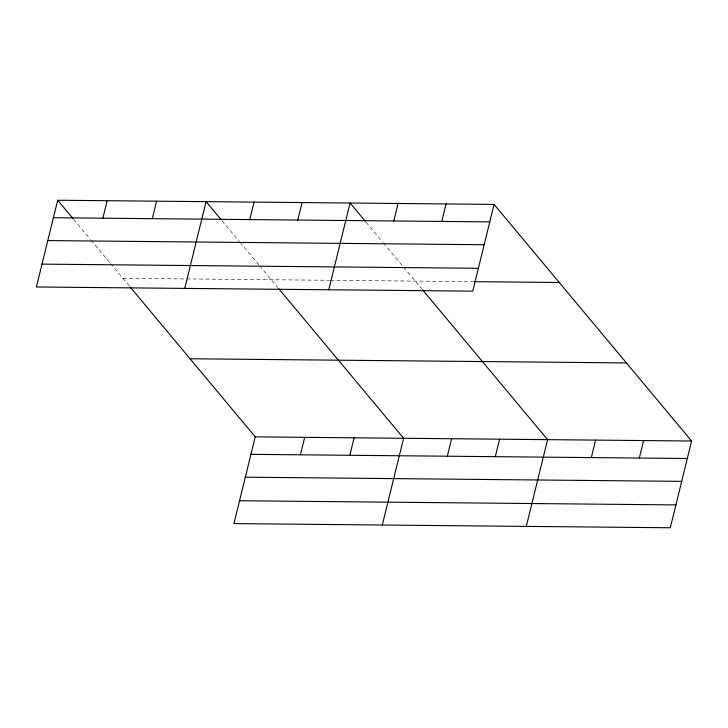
<?xml version="1.0" encoding="UTF-8"?>
<svg xmlns="http://www.w3.org/2000/svg" width="728" height="728" viewBox="0 0 728 728"><rect width="100%" height="100%" fill="white"/><g stroke="black" fill="none" stroke-linecap="round" stroke-linejoin="round"><path stroke-width="0.55" stroke-dasharray="3.64 2.73" d="M122.896 278.314L329.302 280.289M330.421 280.298L473.3 281.663M366.002 222.113L382.664 242.069M383.383 242.934L402.939 266.357M403.667 267.231L421.758 288.898M222.004 220.739L239.385 241.559M240.113 242.424L258.941 264.983M259.669 265.856L277.75 287.524M73.637 219.319L90.299 239.275M91.027 240.14L109.855 262.699M110.583 263.572L129.393 286.104"/><path stroke-width="1.09" d="M57.703 200.236L36.4 286.978L472.763 291.145L494.066 204.404L57.703 200.236L72.918 218.455M102.866 218.191L107.162 200.71M152.325 218.664L156.611 201.174M184.766 288.397L206.07 201.647L221.276 219.865M249.777 219.592L254.072 202.111M297.77 220.047L302.065 202.566M130.112 286.969L255.237 436.855L233.934 523.596L670.297 527.764L691.6 441.022L494.066 204.404M328.765 289.771L350.068 203.021L365.283 221.248M300.4 454.809L304.695 437.328M393.775 220.966L398.07 203.485M349.849 455.282L354.145 437.801M441.778 221.43L446.064 203.94M382.291 525.015L403.603 438.274L278.478 288.388M447.311 456.21L451.606 438.729M495.304 456.674L499.599 439.184M526.289 526.39L547.602 439.648L422.477 289.762M591.309 457.584L595.604 440.103M639.302 458.049L643.597 440.558M53.408 217.718L489.771 221.885M47.802 240.577L484.156 244.744M42.015 264.118L478.378 268.286M474.419 281.672L559.25 282.482M190.054 358.767L626.417 362.935M255.237 436.855L691.6 441.022M250.942 454.336L687.305 458.504M245.327 477.195L681.69 481.363M239.548 500.746L675.912 504.914"/></g></svg>
